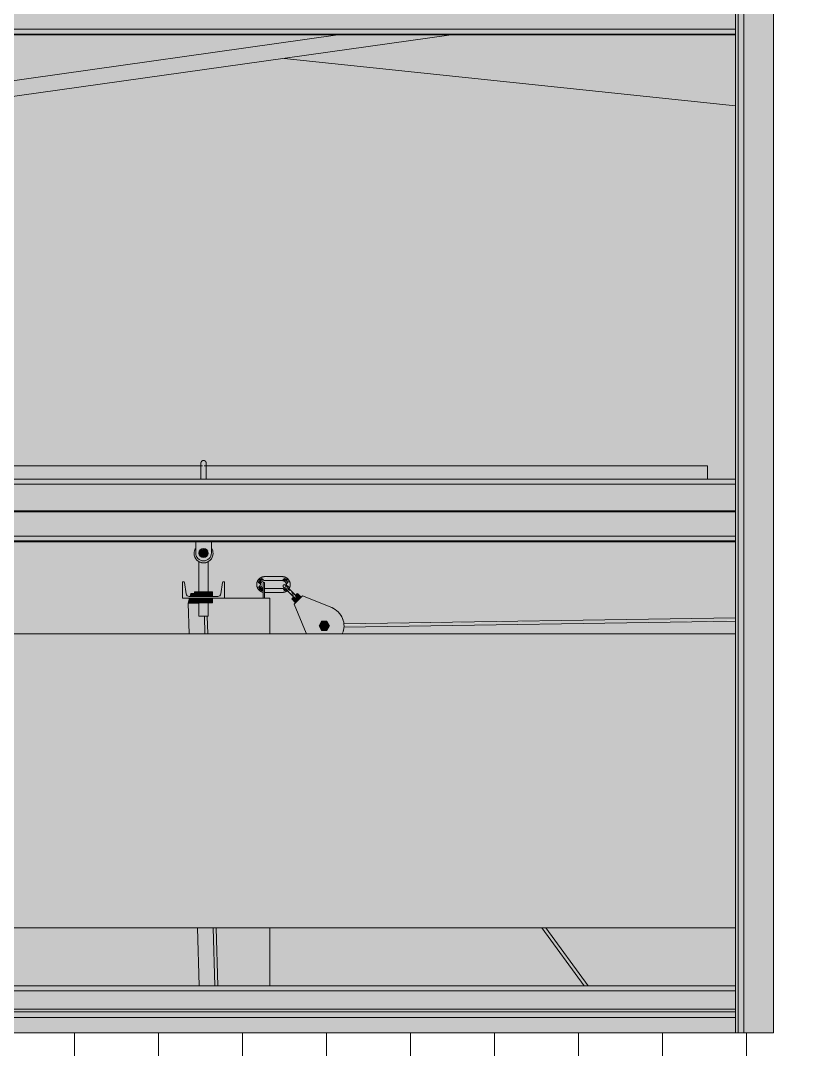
# Model space of a CAD drawing. Header units: inches. Extents: x 20478 to 36715, y -248 to 750.
# Drawn here: x 21222 to 21297.4, y 238.4 to 336.4 of the extents above; entities that cross this region are included whole.
import ezdxf

# ---------------------------------------------------------------- set-up
doc = ezdxf.new("R2010")
doc.units = ezdxf.units.IN
doc.header["$MEASUREMENT"] = 0
for name, color, linetype, lineweight in [('A-GLAZ-CWMG', 51, 'Continuous', 9), ('A-WALL-PATT', 111, 'Continuous', 13), ('I-WALL', 2, 'Continuous', 13), ('L-SITE-WALL', 31, 'Continuous', 13), ('M-HVAC-DUCT', 70, 'Continuous', 9), ('Q-SPCQ', 91, 'Continuous', 9), ('S-BEAM', 12, 'Continuous', 9)]:
    doc.layers.add(name, color=color, linetype=linetype, lineweight=lineweight)

# ---------------------------------------------------------------- blocks, each defined once
blk = doc.blocks.new('Girt_Z - 10_D-1076415-Elevation - West')
at = {"layer": 'S-BEAM'}
for points in [[(21223.172, 292.25), (21290.097, 292.25), (21290.097, 292.732), (21135.553, 292.732), (21135.553, 292.25), (21218.331, 292.25)], [(21223.172, 289.883), (21290.097, 289.883), (21290.097, 292.25), (21135.553, 292.25), (21135.553, 289.883), (21218.331, 289.883)], [(21223.172, 289.695), (21290.097, 289.746), (21290.097, 289.883), (21135.553, 289.883), (21135.553, 289.695), (21218.331, 289.695)], [(21228.014, 289.62), (21290.097, 289.668), (21290.097, 289.695), (21135.553, 289.658), (21135.553, 289.62), (21223.172, 289.62)], [(21223.172, 287.301), (21290.097, 287.352), (21290.097, 289.62), (21135.553, 289.62), (21135.553, 287.301), (21218.331, 287.301)], [(21223.172, 286.852), (21290.097, 286.852), (21290.097, 287.301), (21135.553, 287.301), (21135.553, 286.852), (21218.331, 286.852)], [(21223.172, 286.768), (21290.097, 286.768), (21290.097, 286.852), (21135.553, 286.852), (21135.553, 286.768), (21218.331, 286.768)]]:
    blk.add_hatch(color=256, dxfattribs=at).paths.add_polyline_path(points, flags=0)
for p, q in [((21135.553, 292.732), (21290.097, 292.732)), ((21135.553, 292.25), (21290.097, 292.25)), ((21135.553, 289.695), (21290.097, 289.695)), ((21135.553, 289.62), (21290.097, 289.62)), ((21135.553, 287.301), (21290.097, 287.301)), ((21135.553, 286.852), (21290.097, 286.852)), ((21135.553, 286.768), (21290.097, 286.768))]:
    blk.add_line(p, q, dxfattribs=at)
blk = doc.blocks.new('Basketball_Backstop-Performance_Sports_Systems-3103-Ceiling_Hung - 27_-0_ to 27_-11 7_8_-652462-Elevation - West')
at = {"layer": 'Q-SPCQ'}
h = blk.add_hatch(color=256, dxfattribs=at)
h.paths.add_polyline_path([(21191.428, 292.732), (21239.189, 292.774), (21239.205, 293.643), (21239.178, 294), (21191.428, 294), (21191.428, 293.125)], flags=0)
h.paths.add_polyline_path([(21239.677, 292.732), (21287.428, 292.732), (21287.428, 294), (21239.653, 293.967), (21239.642, 293.766), (21239.665, 292.732)], flags=0)
h = blk.add_hatch(color=256, dxfattribs=at)
h.paths.add_polyline_path([(21239.227, 293.994), (21239.178, 293.993), (21239.205, 293.784)], flags=0)
h.paths.add_polyline_path([(21239.224, 292.732), (21239.428, 292.733), (21239.428, 294.444), (21239.222, 294.377), (21239.205, 294.208), (21239.178, 294.234), (21239.227, 293.994), (21239.19, 292.732), (21239.211, 292.732)], flags=0)
for points in [[(21239.665, 292.732), (21239.649, 293.618), (21239.633, 294.377), (21239.428, 294.444), (21239.428, 292.732), (21239.644, 292.732)], [(21239.428, 284.75), (21239.803, 284.839), (21240.059, 285.008), (21240.118, 285.08), (21240.213, 285.203), (21240.329, 285.615), (21240.311, 285.828), (21240.303, 285.891), (21240.178, 286.072), (21240.12, 285.415), (21239.958, 285.157), (21239.614, 284.962), (21239.234, 284.963), (21238.897, 285.157), (21238.703, 285.493), (21238.678, 286.101), (21238.643, 286.109), (21238.526, 285.687), (21238.527, 285.615), (21238.552, 285.422), (21238.778, 285.027), (21238.796, 285.008), (21239.053, 284.839), (21239.355, 284.76)], [(21239.315, 285.265), (21239.647, 285.309), (21239.807, 285.469), (21239.807, 285.906), (21239.513, 286.106), (21239.118, 285.997), (21239.005, 285.801), (21239.005, 285.574), (21239.118, 285.378)], [(21245.24, 283.069), (21246.928, 283.117), (21246.928, 283.431), (21245.24, 283.383), (21245.24, 283.088)], [(21237.697, 281.375), (21241.428, 281.375), (21241.428, 282.955), (21241.236, 282.879), (21241.021, 281.671), (21240.86, 281.563), (21240.794, 281.555), (21237.934, 281.586), (21237.802, 281.729), (21237.785, 281.793), (21237.619, 282.879), (21237.428, 282.955), (21237.428, 281.375)], [(21245.24, 281.375), (21245.24, 282.875), (21245.115, 282.875), (21245.115, 281.375)], [(21246.928, 281.944), (21246.928, 282.306), (21245.24, 282.258), (21245.24, 281.944)], [(21238.995, 281.555), (21238.995, 281.992), (21238.562, 281.992), (21238.562, 281.555)], [(21238.995, 280.937), (21238.995, 281.375), (21238.562, 281.375), (21238.562, 280.937)], [(21238.995, 281.555), (21239.861, 281.555), (21239.861, 281.992), (21238.995, 281.992)], [(21238.995, 280.937), (21239.861, 280.937), (21239.861, 281.375), (21238.995, 281.375)], [(21240.118, 281.555), (21240.294, 281.555), (21240.294, 281.992), (21239.861, 281.992), (21239.861, 281.555)], [(21240.294, 280.937), (21240.294, 281.375), (21239.861, 281.375), (21239.861, 280.937), (21240.118, 280.937)], [(21248.133, 281.544), (21248.202, 281.623), (21247.895, 281.936), (21247.784, 281.976), (21247.801, 281.925), (21247.895, 281.783), (21248.097, 281.657), (21248.129, 281.623)], [(21248.197, 280.969), (21248.453, 281.225), (21248.128, 281.536), (21248.053, 281.477), (21248.022, 281.501), (21247.843, 281.322), (21248.17, 280.995)], [(21248.453, 281.225), (21248.709, 281.481), (21248.329, 281.808), (21248.202, 281.623), (21248.207, 281.589), (21248.133, 281.544), (21248.221, 281.457)], [(21251.053, 278.533), (21251.144, 278.625), (21251.105, 278.927), (21250.863, 278.991), (21250.751, 278.927), (21250.678, 278.75), (21250.803, 278.533), (21251.012, 278.533)], [(21275.661, 244.482), (21276.047, 244.482), (21271.977, 250), (21271.647, 250), (21275.166, 245.162)]]:
    blk.add_hatch(color=256, dxfattribs=at).paths.add_polyline_path(points, flags=0)
h = blk.add_hatch(color=256, dxfattribs=at)
h.paths.add_polyline_path([(21239.428, 284.937), (21239.807, 285.041), (21240.077, 285.312), (21240.178, 285.687), (21239.848, 285.779), (21239.77, 285.432), (21239.592, 285.301), (21239.26, 285.297), (21239.062, 285.476), (21239.005, 285.687), (21238.984, 285.798), (21238.678, 285.687), (21238.778, 285.312), (21239.053, 285.038), (21239.234, 284.963)], flags=0)
h.paths.add_polyline_path([(21238.678, 285.687), (21239.018, 285.824), (21239.209, 286.066), (21239.598, 286.066), (21240.178, 285.687), (21240.178, 286.768), (21238.678, 286.768)], flags=0)
h = blk.add_hatch(color=256, dxfattribs=at)
h.paths.add_polyline_path([(21239.315, 279.687), (21239.428, 279.687), (21239.428, 280.937), (21238.992, 280.937), (21239.049, 279.687), (21239.209, 279.687)], flags=0)
h.paths.add_polyline_path([(21239.025, 281.992), (21239.428, 281.992), (21239.428, 284.75), (21239.05, 284.833), (21238.997, 284.859), (21239.002, 281.992)], flags=0)
h = blk.add_hatch(color=256, dxfattribs=at)
h.paths.add_polyline_path([(21239.541, 279.687), (21239.865, 279.687), (21239.807, 280.937), (21239.428, 280.937), (21239.428, 279.687)], flags=0)
h.paths.add_polyline_path([(21239.831, 281.992), (21239.862, 281.992), (21239.806, 284.833), (21239.557, 284.761), (21239.428, 284.75), (21239.428, 281.992), (21239.806, 281.992)], flags=0)
h = blk.add_hatch(color=256, dxfattribs=at)
h.paths.add_polyline_path([(21244.873, 282.945), (21244.916, 282.811), (21244.949, 282.951)], flags=0)
h.paths.add_polyline_path([(21244.949, 283.063), (21244.975, 282.953), (21245.117, 283.019), (21244.975, 283.056)], flags=0)
h.paths.add_polyline_path([(21244.81, 282.687), (21244.873, 282.945), (21244.949, 283.063), (21245.207, 283.156), (21245.003, 283.306), (21244.863, 283.281), (21244.873, 283.216), (21244.71, 283.218), (21244.726, 283.097), (21244.647, 283.065), (21244.61, 282.859), (21244.726, 282.76)], flags=0)
h = blk.add_hatch(color=256, dxfattribs=at)
h.paths.add_polyline_path([(21247.185, 283.055), (21247.051, 283.011), (21247.191, 282.978)], flags=0)
h.paths.add_polyline_path([(21247.303, 282.978), (21247.193, 282.953), (21247.259, 282.811), (21247.297, 282.953)], flags=0)
h.paths.add_polyline_path([(21247.358, 282.687), (21247.546, 282.924), (21247.521, 283.065), (21247.448, 282.978), (21247.458, 283.218), (21247.339, 283.197), (21247.306, 283.281), (21247.083, 283.299), (21246.928, 283.117), (21247.185, 283.055), (21247.303, 282.978), (21247.334, 282.811)], flags=0)
h = blk.add_hatch(color=256, dxfattribs=at)
h.paths.add_polyline_path([(21244.983, 282.32), (21245.115, 282.364), (21244.977, 282.397)], flags=0)
h.paths.add_polyline_path([(21244.865, 282.397), (21244.975, 282.422), (21244.909, 282.564), (21244.872, 282.422)], flags=0)
h.paths.add_polyline_path([(21245.069, 282.057), (21245.115, 282.173), (21245.115, 282.282), (21244.865, 282.397), (21244.783, 282.664), (21244.622, 282.451), (21244.647, 282.31), (21244.712, 282.32), (21244.71, 282.157), (21244.829, 282.178), (21244.863, 282.094), (21245.003, 282.069)], flags=0)
h = blk.add_hatch(color=256, dxfattribs=at)
h.paths.add_polyline_path([(21247.193, 282.422), (21247.28, 282.485), (21247.223, 282.494), (21247.2, 282.44)], flags=0)
h.paths.add_polyline_path([(21247.219, 282.312), (21247.186, 282.419), (21247.051, 282.356), (21247.186, 282.321)], flags=0)
h.paths.add_polyline_path([(21247.1, 282.057), (21247.301, 282.096), (21247.301, 282.158), (21247.341, 282.197), (21247.186, 282.306), (21246.961, 282.219), (21247.051, 282.114)], flags=0)
h.paths.add_polyline_path([(21247.301, 282.24), (21247.38, 282.297), (21247.38, 282.364), (21247.272, 282.331), (21247.296, 282.258)], flags=0)
h.paths.add_polyline_path([(21247.525, 282.329), (21247.558, 282.516), (21247.353, 282.664), (21247.367, 282.485), (21247.523, 282.331)], flags=0)
h = blk.add_hatch(color=256, dxfattribs=at)
h.paths.add_polyline_path([(21247.572, 281.935), (21247.572, 282.038), (21247.514, 282.116), (21247.492, 282.186), (21247.338, 282.258), (21247.301, 282.24), (21247.403, 282.129)], flags=0)
h.paths.add_polyline_path([(21247.301, 282.24), (21247.208, 282.384), (21247.219, 282.312), (21247.294, 282.247)], flags=0)
h = blk.add_hatch(color=256, dxfattribs=at)
h.paths.add_polyline_path([(21247.68, 282.043), (21247.613, 282.147), (21247.743, 282.106), (21247.38, 282.364), (21247.294, 282.384), (21247.579, 282.098)], flags=0)
h.paths.add_polyline_path([(21247.367, 282.485), (21247.235, 282.584), (21247.238, 282.493)], flags=0)
h.paths.add_polyline_path([(21247.523, 282.331), (21247.367, 282.485), (21247.294, 282.419), (21247.385, 282.384)], flags=0)
h = blk.add_hatch(color=256, dxfattribs=at)
h.paths.add_polyline_path([(21238.562, 280.918), (21238.562, 280.937), (21238.562, 281.375), (21238.103, 281.375), (21237.996, 280.918), (21238.062, 280.918)], flags=0)
h.paths.add_polyline_path([(21238.153, 281.555), (21238.562, 281.555), (21238.562, 281.832), (21238.231, 281.832)], flags=0)
h = blk.add_hatch(color=256, dxfattribs=at)
h.paths.add_polyline_path([(21242.428, 244.482), (21242.428, 250), (21240.634, 250), (21240.791, 244.482), (21241.762, 244.482)], flags=0)
h.paths.add_polyline_path([(21241.053, 278), (21242.428, 278), (21242.428, 281.375), (21240.294, 281.375), (21240.294, 280.937), (21239.864, 280.918), (21239.807, 279.687), (21239.786, 279.687), (21239.865, 278), (21241.021, 278)], flags=0)
h = blk.add_hatch(color=256, dxfattribs=at)
h.paths.add_polyline_path([(21242.428, 244.482), (21245.74, 244.482), (21245.74, 250), (21242.428, 250), (21242.428, 245.162)], flags=0)
h.paths.add_polyline_path([(21242.445, 278), (21245.74, 278), (21245.74, 281.375), (21242.428, 281.375), (21242.428, 278)], flags=0)
h = blk.add_hatch(color=256, dxfattribs=at)
h.paths.add_polyline_path([(21248.08, 281.457), (21248.133, 281.544), (21247.948, 281.555), (21248.055, 281.476)], flags=0)
h.paths.add_polyline_path([(21247.948, 281.555), (21248.021, 281.622), (21248.021, 281.657), (21247.675, 281.935), (21247.683, 281.9), (21247.572, 281.935), (21247.895, 281.608)], flags=0)
h = blk.add_hatch(color=256, dxfattribs=at)
h.paths.add_polyline_path([(21251.144, 278), (21252.631, 278), (21252.723, 278.208), (21252.801, 278.662), (21252.766, 279.121), (21252.62, 279.557), (21252.222, 280.087), (21251.932, 280.32), (21251.636, 280.486), (21248.851, 281.623), (21248.055, 280.827), (21249.215, 278), (21251.053, 278)], flags=0)
h.paths.add_polyline_path([(21250.936, 278.312), (21250.652, 278.353), (21250.423, 278.75), (21250.711, 279.187), (21251.203, 279.149), (21251.426, 278.738), (21251.119, 278.312), (21250.993, 278.312)], flags=0)
h = blk.add_hatch(color=256, dxfattribs=at)
h.paths.add_polyline_path([(21239.016, 244.482), (21240.511, 244.482), (21240.353, 250), (21238.859, 250), (21238.997, 245.162)], flags=0)
h.paths.add_polyline_path([(21239.209, 278), (21239.553, 278), (21239.505, 279.687), (21238.99, 279.687), (21238.99, 280.918), (21237.976, 280.918), (21238.059, 278), (21239.146, 278)], flags=0)
h = blk.add_hatch(color=256, dxfattribs=at)
h.paths.add_polyline_path([(21240.511, 244.482), (21240.791, 244.482), (21240.634, 250), (21240.353, 250), (21240.491, 245.162)], flags=0)
h.paths.add_polyline_path([(21239.647, 278), (21239.834, 278), (21239.737, 279.687), (21239.505, 279.687), (21239.579, 278)], flags=0)
h = blk.add_hatch(color=256, dxfattribs=at)
h.paths.add_polyline_path([(21251.012, 278.312), (21251.18, 278.312), (21251.433, 278.75), (21251.18, 279.187), (21250.653, 279.149), (21250.423, 278.75), (21250.675, 278.312)], flags=0)
h.paths.add_polyline_path([(21250.928, 278.5), (21250.751, 278.573), (21250.678, 278.75), (21250.751, 278.927), (21250.928, 279), (21251.105, 278.927), (21251.178, 278.75), (21251.105, 278.573), (21250.993, 278.509)], flags=0)
h = blk.add_hatch(color=256, dxfattribs=at)
h.paths.add_polyline_path([(21252.794, 278.622), (21290.097, 279.245), (21290.097, 279.503), (21252.785, 278.889), (21252.795, 278.628)], flags=0)
h.paths.add_polyline_path([(21251.15, 278.639), (21251.166, 278.823), (21251.122, 278.793), (21251.144, 278.642)], flags=0)
for p, q in [((21239.317, 294), (21191.428, 294)), ((21287.428, 294), (21239.488, 294)), ((21287.428, 294), (21287.428, 292.733)), ((21238.678, 286.768), (21238.678, 285.687)), ((21240.178, 285.687), (21240.178, 286.768)), ((21238.99, 284.862), (21238.99, 281.992)), ((21238.99, 284.862), (21238.99, 281.992)), ((21239.865, 281.992), (21239.865, 284.862)), ((21239.865, 281.992), (21239.865, 284.862)), ((21246.928, 283.437), (21245.24, 283.437)), ((21237.53, 282.955), (21237.428, 282.955)), ((21237.428, 282.955), (21237.428, 281.375)), ((21237.785, 281.793), (21237.619, 282.879)), ((21241.236, 282.879), (21241.071, 281.793)), ((21241.428, 282.955), (21241.325, 282.955)), ((21241.428, 281.375), (21241.428, 282.955)), ((21245.115, 281.375), (21245.115, 282.875)), ((21245.24, 282.875), (21245.115, 282.875)), ((21245.24, 283.062), (21246.928, 283.062)), ((21245.24, 282.875), (21245.24, 281.375)), ((21246.928, 282.312), (21245.24, 282.312)), ((21237.428, 281.375), (21241.428, 281.375)), ((21238.103, 281.375), (21237.976, 280.918)), ((21240.794, 281.555), (21238.062, 281.555)), ((21238.231, 281.832), (21238.153, 281.555)), ((21238.562, 281.832), (21238.231, 281.832)), ((21238.562, 281.992), (21238.995, 281.992)), ((21238.562, 281.555), (21238.562, 281.992)), ((21238.562, 280.937), (21238.562, 281.375)), ((21238.995, 281.992), (21239.861, 281.992)), ((21238.995, 281.555), (21238.995, 281.992)), ((21238.995, 280.937), (21238.995, 281.375)), ((21239.861, 281.992), (21240.294, 281.992)), ((21239.861, 281.555), (21239.861, 281.992)), ((21239.861, 280.937), (21239.861, 281.375)), ((21240.294, 281.992), (21240.294, 281.555)), ((21240.294, 281.375), (21240.294, 280.937)), ((21241.422, 281.375), (21242.428, 281.375)), ((21242.428, 281.375), (21245.74, 281.375)), ((21245.24, 281.937), (21246.928, 281.937)), ((21245.74, 278), (21245.74, 281.375)), ((21247.834, 281.313), (21248.188, 280.96)), ((21247.843, 281.322), (21247.967, 281.446)), ((21248.055, 280.827), (21248.851, 281.623)), ((21248.232, 281.711), (21248.356, 281.835)), ((21248.718, 281.49), (21248.365, 281.844)), ((21251.636, 280.486), (21248.851, 281.623)), ((21237.976, 280.918), (21239.003, 280.918)), ((21237.976, 280.918), (21238.059, 278)), ((21238.995, 280.937), (21238.562, 280.937)), ((21238.99, 280.937), (21238.99, 279.687)), ((21239.861, 280.937), (21238.995, 280.937)), ((21240.294, 280.937), (21239.861, 280.937)), ((21239.865, 279.687), (21239.865, 280.937)), ((21248.055, 280.827), (21249.192, 278.042)), ((21239.428, 279.687), (21238.99, 279.687)), ((21239.865, 279.687), (21239.428, 279.687)), ((21239.553, 278), (21239.505, 279.687)), ((21239.834, 278), (21239.786, 279.687)), ((21250.675, 279.187), (21250.423, 278.75)), ((21251.18, 279.187), (21250.675, 279.187)), ((21251.433, 278.75), (21251.18, 279.187)), ((21290.097, 279.503), (21252.78, 278.935)), ((21252.794, 278.622), (21290.097, 279.191)), ((21250.423, 278.75), (21250.675, 278.312)), ((21250.675, 278.312), (21251.18, 278.312)), ((21251.18, 278.312), (21251.433, 278.75)), ((21238.859, 250), (21239.016, 244.482)), ((21240.511, 244.482), (21240.353, 250)), ((21240.791, 244.482), (21240.634, 250)), ((21245.74, 244.482), (21245.74, 250)), ((21271.647, 250), (21275.661, 244.482)), ((21276.047, 244.482), (21272.034, 250))]:
    blk.add_line(p, q, dxfattribs=at)
at = {"layer": 'Q-SPCQ', "flags": 128}
for points in [[(21239.178, 294.25), (21239.178, 294.26), (21239.179, 294.27), (21239.18, 294.28), (21239.181, 294.29), (21239.183, 294.3), (21239.185, 294.309), (21239.188, 294.319), (21239.191, 294.329), (21239.194, 294.338), (21239.198, 294.347), (21239.202, 294.356), (21239.206, 294.365), (21239.211, 294.374), (21239.216, 294.383), (21239.221, 294.391), (21239.227, 294.399), (21239.233, 294.407), (21239.24, 294.415), (21239.247, 294.422), (21239.254, 294.429), (21239.261, 294.436), (21239.269, 294.443), (21239.276, 294.449), (21239.284, 294.455), (21239.293, 294.46), (21239.301, 294.466), (21239.31, 294.47), (21239.319, 294.475), (21239.328, 294.479), (21239.337, 294.483), (21239.347, 294.486), (21239.356, 294.49), (21239.366, 294.492), (21239.376, 294.494), (21239.385, 294.496), (21239.395, 294.498), (21239.405, 294.499), (21239.415, 294.5), (21239.425, 294.5), (21239.428, 294.5)], [(21239.178, 294.25), (21239.178, 294.26), (21239.179, 294.27), (21239.18, 294.28), (21239.181, 294.29), (21239.183, 294.3), (21239.185, 294.309), (21239.188, 294.319), (21239.191, 294.329), (21239.194, 294.338), (21239.198, 294.347), (21239.202, 294.356), (21239.206, 294.365), (21239.211, 294.374), (21239.216, 294.383), (21239.221, 294.391), (21239.227, 294.399), (21239.233, 294.407), (21239.24, 294.415), (21239.247, 294.422), (21239.254, 294.429), (21239.261, 294.436), (21239.269, 294.443), (21239.276, 294.449), (21239.284, 294.455), (21239.293, 294.46), (21239.301, 294.466), (21239.31, 294.47), (21239.319, 294.475), (21239.328, 294.479), (21239.337, 294.483), (21239.347, 294.486), (21239.356, 294.49), (21239.366, 294.492), (21239.376, 294.494), (21239.385, 294.496), (21239.395, 294.498), (21239.405, 294.499), (21239.415, 294.5), (21239.425, 294.5), (21239.428, 294.5)], [(21239.178, 294.233), (21239.178, 294.242), (21239.178, 294.247), (21239.178, 294.25)], [(21239.178, 294.25), (21239.178, 294.248), (21239.178, 294.244), (21239.178, 294.236)], [(21239.178, 293.975), (21239.178, 294.014), (21239.178, 294.05), (21239.178, 294.084), (21239.178, 294.114), (21239.178, 294.142), (21239.178, 294.166), (21239.178, 294.187), (21239.178, 294.206), (21239.178, 294.221), (21239.178, 294.233), (21239.178, 294.242), (21239.178, 294.247), (21239.178, 294.25)], [(21239.178, 294.25), (21239.178, 294.248), (21239.178, 294.244), (21239.178, 294.236), (21239.178, 294.224), (21239.178, 294.21), (21239.178, 294.193), (21239.178, 294.172), (21239.178, 294.148), (21239.178, 294.122), (21239.178, 294.092), (21239.178, 294.06), (21239.178, 294.024), (21239.178, 293.986), (21239.178, 293.945), (21239.178, 293.901), (21239.178, 293.854), (21239.178, 293.805), (21239.178, 293.754), (21239.178, 293.7), (21239.178, 293.643), (21239.178, 293.585), (21239.178, 293.524), (21239.178, 293.462), (21239.178, 293.397), (21239.178, 293.331), (21239.178, 293.262), (21239.178, 293.193), (21239.178, 293.121), (21239.178, 293.049), (21239.178, 292.975), (21239.178, 292.9), (21239.178, 292.823), (21239.178, 292.746)], [(21239.178, 294.172), (21239.178, 294.148), (21239.178, 294.122), (21239.178, 294.092), (21239.178, 294.06), (21239.178, 294.024), (21239.178, 293.986)], [(21239.178, 294.014), (21239.178, 294.05), (21239.178, 294.084), (21239.178, 294.114), (21239.178, 294.142), (21239.178, 294.166)], [(21239.428, 294.5), (21239.438, 294.5), (21239.448, 294.499), (21239.458, 294.498), (21239.468, 294.497), (21239.477, 294.495), (21239.487, 294.493), (21239.497, 294.49), (21239.506, 294.487), (21239.516, 294.484), (21239.525, 294.48), (21239.534, 294.476), (21239.543, 294.472), (21239.552, 294.467), (21239.561, 294.462), (21239.569, 294.456), (21239.577, 294.451), (21239.585, 294.444), (21239.593, 294.438), (21239.6, 294.431), (21239.607, 294.424), (21239.614, 294.417), (21239.62, 294.409), (21239.627, 294.401), (21239.633, 294.393)], [(21239.428, 294.5), (21239.438, 294.5), (21239.448, 294.499), (21239.458, 294.498), (21239.468, 294.497), (21239.477, 294.495), (21239.487, 294.493), (21239.497, 294.49), (21239.506, 294.487), (21239.516, 294.484), (21239.525, 294.48), (21239.534, 294.476), (21239.543, 294.472), (21239.552, 294.467), (21239.561, 294.462), (21239.569, 294.456), (21239.577, 294.451), (21239.585, 294.444), (21239.593, 294.438), (21239.6, 294.431), (21239.607, 294.424), (21239.614, 294.417), (21239.62, 294.409), (21239.627, 294.401), (21239.633, 294.393), (21239.638, 294.385), (21239.643, 294.377), (21239.648, 294.368), (21239.653, 294.359), (21239.657, 294.35), (21239.661, 294.341), (21239.664, 294.331), (21239.667, 294.322), (21239.67, 294.312), (21239.672, 294.302), (21239.674, 294.292), (21239.676, 294.283), (21239.677, 294.273), (21239.677, 294.263), (21239.678, 294.253), (21239.678, 294.25)], [(21239.638, 294.385), (21239.643, 294.377), (21239.648, 294.368), (21239.653, 294.359), (21239.657, 294.35), (21239.661, 294.341), (21239.664, 294.331), (21239.667, 294.322), (21239.67, 294.312), (21239.672, 294.302), (21239.674, 294.292), (21239.676, 294.283), (21239.677, 294.273), (21239.677, 294.263), (21239.678, 294.253), (21239.678, 294.25)], [(21239.678, 294.233), (21239.678, 294.242), (21239.678, 294.247), (21239.678, 294.25)], [(21239.678, 294.25), (21239.678, 294.248), (21239.678, 294.244), (21239.678, 294.236)], [(21239.678, 292.732), (21239.678, 292.803), (21239.678, 292.879), (21239.678, 292.955), (21239.678, 293.029), (21239.678, 293.102), (21239.678, 293.174), (21239.678, 293.244), (21239.678, 293.312), (21239.678, 293.379), (21239.678, 293.444), (21239.678, 293.508), (21239.678, 293.569), (21239.678, 293.628), (21239.678, 293.685), (21239.678, 293.739), (21239.678, 293.791), (21239.678, 293.841), (21239.678, 293.888), (21239.678, 293.933), (21239.678, 293.975), (21239.678, 294.014), (21239.678, 294.05), (21239.678, 294.084), (21239.678, 294.114), (21239.678, 294.142), (21239.678, 294.166), (21239.678, 294.187), (21239.678, 294.206), (21239.678, 294.221), (21239.678, 294.233), (21239.678, 294.242), (21239.678, 294.247), (21239.678, 294.25)], [(21239.678, 294.25), (21239.678, 294.248), (21239.678, 294.244), (21239.678, 294.236), (21239.678, 294.224), (21239.678, 294.21), (21239.678, 294.193), (21239.678, 294.172), (21239.678, 294.148), (21239.678, 294.122), (21239.678, 294.092), (21239.678, 294.06), (21239.678, 294.024), (21239.678, 293.986)], [(21239.678, 294.172), (21239.678, 294.148), (21239.678, 294.122), (21239.678, 294.092), (21239.678, 294.06), (21239.678, 294.024), (21239.678, 293.986)], [(21239.678, 294.014), (21239.678, 294.05), (21239.678, 294.084), (21239.678, 294.114), (21239.678, 294.142), (21239.678, 294.166)], [(21245.24, 283.437), (21245.21, 283.437), (21245.18, 283.435), (21245.151, 283.432), (21245.121, 283.428), (21245.091, 283.423), (21245.062, 283.416), (21245.033, 283.408), (21245.004, 283.399), (21244.976, 283.389), (21244.948, 283.378), (21244.921, 283.366), (21244.894, 283.353), (21244.868, 283.338), (21244.842, 283.323), (21244.817, 283.307), (21244.792, 283.289), (21244.769, 283.271), (21244.746, 283.251), (21244.724, 283.231), (21244.702, 283.21), (21244.682, 283.188), (21244.662, 283.165), (21244.644, 283.142), (21244.626, 283.118), (21244.609, 283.093), (21244.594, 283.067), (21244.579, 283.041), (21244.565, 283.014), (21244.553, 282.987), (21244.541, 282.959), (21244.531, 282.931), (21244.522, 282.903), (21244.514, 282.874), (21244.507, 282.844), (21244.501, 282.815), (21244.497, 282.785), (21244.493, 282.756), (21244.491, 282.726), (21244.49, 282.696), (21244.49, 282.687)], [(21247.678, 282.687), (21247.677, 282.717), (21247.675, 282.747), (21247.672, 282.777), (21247.668, 282.807), (21247.663, 282.837), (21247.656, 282.866), (21247.649, 282.895), (21247.64, 282.923), (21247.63, 282.952), (21247.619, 282.98), (21247.606, 283.007), (21247.593, 283.034), (21247.579, 283.06), (21247.563, 283.086), (21247.547, 283.111), (21247.529, 283.135), (21247.511, 283.159), (21247.492, 283.182), (21247.471, 283.204), (21247.45, 283.226), (21247.428, 283.246), (21247.406, 283.266), (21247.382, 283.284), (21247.358, 283.302), (21247.333, 283.319), (21247.307, 283.334), (21247.281, 283.349), (21247.255, 283.363), (21247.227, 283.375), (21247.2, 283.387), (21247.171, 283.397), (21247.143, 283.406), (21247.114, 283.414), (21247.085, 283.421), (21247.055, 283.427), (21247.026, 283.431), (21246.996, 283.434), (21246.966, 283.437), (21246.936, 283.437), (21246.928, 283.437)], [(21244.49, 282.687), (21244.491, 282.658), (21244.493, 282.628), (21244.496, 282.598), (21244.5, 282.568), (21244.505, 282.538), (21244.512, 282.509), (21244.52, 282.48), (21244.528, 282.452), (21244.538, 282.423), (21244.55, 282.395), (21244.562, 282.368), (21244.575, 282.341), (21244.589, 282.315), (21244.605, 282.289), (21244.621, 282.264), (21244.639, 282.24), (21244.657, 282.216), (21244.676, 282.193), (21244.697, 282.171), (21244.718, 282.149), (21244.74, 282.129), (21244.762, 282.109), (21244.786, 282.091), (21244.81, 282.073), (21244.835, 282.056), (21244.861, 282.041), (21244.887, 282.026), (21244.914, 282.012), (21244.941, 282), (21244.969, 281.988), (21244.997, 281.978), (21245.025, 281.969), (21245.054, 281.961), (21245.083, 281.954), (21245.113, 281.948)], [(21244.865, 282.687), (21244.866, 282.702), (21244.867, 282.717), (21244.868, 282.732), (21244.87, 282.747), (21244.873, 282.762), (21244.876, 282.777), (21244.88, 282.791), (21244.884, 282.805), (21244.889, 282.82), (21244.895, 282.834), (21244.901, 282.847), (21244.908, 282.861), (21244.915, 282.874), (21244.923, 282.887), (21244.931, 282.899), (21244.94, 282.911), (21244.949, 282.923), (21244.958, 282.935), (21244.968, 282.946), (21244.979, 282.957), (21244.99, 282.967), (21245.001, 282.977), (21245.013, 282.986), (21245.025, 282.995), (21245.038, 283.003), (21245.05, 283.011), (21245.064, 283.018), (21245.077, 283.025), (21245.091, 283.031), (21245.104, 283.037), (21245.119, 283.042), (21245.133, 283.047), (21245.147, 283.051), (21245.162, 283.054), (21245.177, 283.057), (21245.191, 283.059), (21245.206, 283.061), (21245.221, 283.062), (21245.236, 283.062), (21245.24, 283.062)], [(21245.108, 282.337), (21245.094, 282.342), (21245.081, 282.348), (21245.067, 282.355), (21245.054, 282.362), (21245.041, 282.37), (21245.029, 282.378), (21245.016, 282.387), (21245.005, 282.396), (21244.993, 282.406), (21244.982, 282.416), (21244.971, 282.426), (21244.961, 282.437), (21244.951, 282.449), (21244.942, 282.46), (21244.933, 282.472), (21244.925, 282.485), (21244.917, 282.498), (21244.91, 282.511), (21244.903, 282.524), (21244.897, 282.538), (21244.891, 282.552), (21244.886, 282.566), (21244.881, 282.58), (21244.877, 282.594), (21244.874, 282.609), (21244.871, 282.624), (21244.869, 282.639), (21244.867, 282.653), (21244.866, 282.668), (21244.865, 282.683), (21244.865, 282.687)], [(21246.928, 283.062), (21246.943, 283.062), (21246.958, 283.061), (21246.973, 283.06), (21246.988, 283.058), (21247.002, 283.055), (21247.017, 283.052), (21247.031, 283.048), (21247.046, 283.043), (21247.06, 283.038), (21247.074, 283.033), (21247.088, 283.027), (21247.101, 283.02), (21247.114, 283.013), (21247.127, 283.005), (21247.14, 282.997), (21247.152, 282.988), (21247.164, 282.979), (21247.175, 282.969), (21247.186, 282.959), (21247.197, 282.949), (21247.207, 282.938), (21247.217, 282.926), (21247.226, 282.915), (21247.235, 282.903), (21247.243, 282.89), (21247.251, 282.877), (21247.259, 282.864), (21247.265, 282.851), (21247.272, 282.837), (21247.277, 282.823), (21247.282, 282.809), (21247.287, 282.795), (21247.291, 282.781), (21247.295, 282.766), (21247.297, 282.751), (21247.3, 282.736), (21247.301, 282.722), (21247.302, 282.707), (21247.303, 282.692), (21247.303, 282.687)], [(21247.189, 282.418), (21247.178, 282.408), (21247.167, 282.398), (21247.155, 282.389), (21247.143, 282.38), (21247.13, 282.372), (21247.118, 282.364), (21247.105, 282.357), (21247.091, 282.35), (21247.078, 282.344), (21247.064, 282.338), (21247.05, 282.333), (21247.035, 282.328), (21247.021, 282.324), (21247.006, 282.321), (21246.992, 282.318), (21246.977, 282.316), (21246.962, 282.314), (21246.947, 282.313), (21246.932, 282.313), (21246.928, 282.312)], [(21247.039, 282.462), (21247.035, 282.466), (21247.032, 282.47), (21247.029, 282.474), (21247.026, 282.478), (21247.023, 282.482), (21247.02, 282.486), (21247.018, 282.49), (21247.015, 282.495), (21247.013, 282.499), (21247.011, 282.504), (21247.009, 282.508), (21247.008, 282.513), (21247.006, 282.518), (21247.005, 282.523), (21247.004, 282.528), (21247.003, 282.533), (21247.003, 282.538), (21247.002, 282.543), (21247.002, 282.548), (21247.002, 282.553), (21247.002, 282.558), (21247.003, 282.563), (21247.003, 282.567), (21247.004, 282.572), (21247.005, 282.577), (21247.006, 282.582), (21247.007, 282.587), (21247.009, 282.592), (21247.011, 282.596), (21247.013, 282.601), (21247.015, 282.606), (21247.017, 282.61), (21247.02, 282.614), (21247.022, 282.619), (21247.025, 282.623), (21247.028, 282.627), (21247.031, 282.631), (21247.034, 282.634), (21247.038, 282.638), (21247.039, 282.639)], [(21247.039, 282.639), (21247.042, 282.643), (21247.046, 282.646), (21247.05, 282.649), (21247.054, 282.652), (21247.058, 282.655), (21247.062, 282.658), (21247.067, 282.66), (21247.071, 282.662), (21247.076, 282.665), (21247.08, 282.667), (21247.085, 282.668), (21247.09, 282.67), (21247.094, 282.671), (21247.099, 282.673), (21247.104, 282.674), (21247.109, 282.674), (21247.114, 282.675), (21247.119, 282.675), (21247.124, 282.676), (21247.129, 282.676), (21247.134, 282.676), (21247.139, 282.675), (21247.144, 282.675), (21247.149, 282.674), (21247.154, 282.673), (21247.159, 282.672), (21247.163, 282.67), (21247.168, 282.669), (21247.173, 282.667), (21247.177, 282.665), (21247.182, 282.663), (21247.186, 282.661), (21247.191, 282.658), (21247.195, 282.656), (21247.199, 282.653), (21247.203, 282.65), (21247.207, 282.647), (21247.211, 282.643), (21247.215, 282.64), (21247.215, 282.639)], [(21247.16, 282.341), (21247.147, 282.354), (21247.135, 282.366), (21247.123, 282.378), (21247.112, 282.389), (21247.101, 282.4), (21247.092, 282.409), (21247.083, 282.418), (21247.075, 282.426), (21247.067, 282.434), (21247.061, 282.44), (21247.055, 282.446), (21247.05, 282.451), (21247.046, 282.455), (21247.043, 282.458), (21247.041, 282.46), (21247.039, 282.462), (21247.039, 282.462)], [(21247.039, 282.462), (21247.039, 282.462), (21247.04, 282.461), (21247.043, 282.458), (21247.045, 282.456), (21247.049, 282.452), (21247.054, 282.447), (21247.059, 282.442), (21247.066, 282.435), (21247.073, 282.428), (21247.081, 282.42), (21247.089, 282.412), (21247.099, 282.402), (21247.109, 282.392), (21247.12, 282.381), (21247.131, 282.37), (21247.144, 282.357), (21247.157, 282.344), (21247.17, 282.331), (21247.185, 282.316), (21247.2, 282.301), (21247.215, 282.286), (21247.231, 282.27), (21247.248, 282.253), (21247.265, 282.236), (21247.283, 282.219), (21247.301, 282.2), (21247.319, 282.182), (21247.338, 282.163), (21247.357, 282.144), (21247.377, 282.124), (21247.397, 282.104), (21247.417, 282.084), (21247.437, 282.064), (21247.458, 282.043), (21247.479, 282.022), (21247.5, 282.001), (21247.521, 281.98), (21247.542, 281.959), (21247.563, 281.938), (21247.569, 281.932)], [(21247.246, 282.488), (21247.237, 282.476), (21247.229, 282.464), (21247.219, 282.452), (21247.21, 282.44)], [(21247.215, 282.639), (21247.216, 282.639), (21247.217, 282.637), (21247.219, 282.635), (21247.222, 282.632), (21247.226, 282.629), (21247.231, 282.624), (21247.236, 282.618), (21247.242, 282.612), (21247.249, 282.605), (21247.257, 282.597), (21247.266, 282.589), (21247.275, 282.579), (21247.286, 282.569), (21247.297, 282.558), (21247.308, 282.546), (21247.32, 282.534)], [(21247.38, 282.474), (21247.365, 282.489), (21247.351, 282.504), (21247.337, 282.518), (21247.324, 282.531), (21247.311, 282.543), (21247.3, 282.555), (21247.288, 282.566), (21247.278, 282.576), (21247.268, 282.586), (21247.26, 282.595), (21247.252, 282.603), (21247.244, 282.61), (21247.238, 282.617), (21247.232, 282.622), (21247.227, 282.627), (21247.223, 282.631), (21247.22, 282.635), (21247.218, 282.637), (21247.216, 282.638), (21247.216, 282.639)], [(21247.303, 282.687), (21247.303, 282.673), (21247.302, 282.658), (21247.3, 282.643), (21247.298, 282.628), (21247.295, 282.613), (21247.292, 282.598), (21247.288, 282.584), (21247.284, 282.57)], [(21247.569, 281.932), (21247.548, 281.953), (21247.527, 281.974), (21247.506, 281.995), (21247.485, 282.016), (21247.464, 282.037), (21247.443, 282.058), (21247.422, 282.079), (21247.402, 282.099), (21247.382, 282.119), (21247.363, 282.139), (21247.343, 282.158)], [(21247.746, 282.109), (21247.725, 282.13), (21247.703, 282.151), (21247.682, 282.172), (21247.661, 282.193), (21247.64, 282.214), (21247.62, 282.235), (21247.599, 282.255), (21247.579, 282.276), (21247.559, 282.296), (21247.539, 282.315), (21247.52, 282.335), (21247.501, 282.354), (21247.482, 282.372), (21247.464, 282.39), (21247.446, 282.408), (21247.429, 282.425), (21247.412, 282.442), (21247.396, 282.458), (21247.38, 282.474)], [(21247.534, 282.321), (21247.554, 282.301), (21247.574, 282.281), (21247.594, 282.261), (21247.614, 282.24), (21247.635, 282.22), (21247.656, 282.199), (21247.677, 282.178), (21247.698, 282.157), (21247.719, 282.136), (21247.74, 282.114), (21247.746, 282.109)], [(21247.575, 282.308), (21247.589, 282.334), (21247.603, 282.361), (21247.615, 282.388), (21247.627, 282.416), (21247.637, 282.444), (21247.646, 282.472), (21247.654, 282.501), (21247.661, 282.531), (21247.667, 282.56), (21247.671, 282.59), (21247.675, 282.619), (21247.677, 282.649), (21247.678, 282.679), (21247.678, 282.687)], [(21246.928, 281.937), (21246.958, 281.938), (21246.988, 281.94), (21247.018, 281.943), (21247.047, 281.947), (21247.077, 281.952), (21247.106, 281.959), (21247.135, 281.967), (21247.164, 281.976), (21247.192, 281.986), (21247.22, 281.997), (21247.247, 282.009), (21247.274, 282.022), (21247.3, 282.037), (21247.326, 282.052), (21247.351, 282.068), (21247.376, 282.086), (21247.399, 282.104)], [(21247.569, 281.932), (21247.59, 281.911), (21247.611, 281.89), (21247.633, 281.868), (21247.654, 281.847), (21247.674, 281.827), (21247.695, 281.806), (21247.716, 281.785), (21247.736, 281.765), (21247.756, 281.745), (21247.776, 281.725), (21247.795, 281.706), (21247.814, 281.687), (21247.833, 281.668), (21247.851, 281.65), (21247.869, 281.633), (21247.886, 281.615), (21247.903, 281.599), (21247.919, 281.582), (21247.934, 281.567), (21247.949, 281.552), (21247.964, 281.537), (21247.978, 281.523), (21247.991, 281.51), (21248.003, 281.498), (21248.015, 281.486), (21248.026, 281.475), (21248.037, 281.464), (21248.046, 281.455), (21248.055, 281.446), (21248.063, 281.438), (21248.071, 281.43), (21248.077, 281.424), (21248.083, 281.418), (21248.088, 281.413), (21248.092, 281.409), (21248.095, 281.406), (21248.097, 281.404), (21248.099, 281.402), (21248.099, 281.402)], [(21247.994, 281.507), (21247.981, 281.52), (21247.968, 281.533), (21247.953, 281.548), (21247.939, 281.562), (21247.923, 281.578), (21247.907, 281.594), (21247.89, 281.611), (21247.873, 281.628), (21247.856, 281.645), (21247.838, 281.664), (21247.819, 281.682), (21247.8, 281.701), (21247.781, 281.72), (21247.761, 281.74), (21247.741, 281.76), (21247.721, 281.78), (21247.701, 281.8), (21247.68, 281.821), (21247.659, 281.842), (21247.638, 281.863), (21247.617, 281.884), (21247.596, 281.905), (21247.575, 281.926), (21247.569, 281.932)], [(21247.746, 282.109), (21247.767, 282.088), (21247.788, 282.066), (21247.809, 282.045), (21247.83, 282.024), (21247.851, 282.003), (21247.872, 281.983), (21247.892, 281.962), (21247.913, 281.942), (21247.933, 281.922), (21247.952, 281.902), (21247.972, 281.883), (21247.991, 281.864), (21248.009, 281.845), (21248.028, 281.827), (21248.045, 281.809), (21248.063, 281.792), (21248.079, 281.775), (21248.096, 281.759), (21248.111, 281.743), (21248.126, 281.728), (21248.141, 281.714), (21248.155, 281.7), (21248.168, 281.687)], [(21248.276, 281.578), (21248.276, 281.579), (21248.274, 281.58), (21248.272, 281.582), (21248.269, 281.585), (21248.266, 281.589), (21248.261, 281.594), (21248.256, 281.599), (21248.249, 281.605), (21248.242, 281.612), (21248.234, 281.62), (21248.226, 281.629), (21248.216, 281.638), (21248.206, 281.649), (21248.195, 281.659), (21248.184, 281.671), (21248.171, 281.683), (21248.158, 281.696), (21248.145, 281.71), (21248.13, 281.724), (21248.115, 281.739), (21248.1, 281.755), (21248.084, 281.771), (21248.067, 281.787), (21248.05, 281.805), (21248.032, 281.822), (21248.014, 281.84), (21247.996, 281.859), (21247.977, 281.878), (21247.958, 281.897), (21247.938, 281.917), (21247.918, 281.937), (21247.898, 281.957), (21247.877, 281.977), (21247.857, 281.998), (21247.836, 282.019), (21247.815, 282.04), (21247.794, 282.061), (21247.773, 282.082), (21247.752, 282.103), (21247.746, 282.109)], [(21248.099, 281.402), (21248.099, 281.402), (21248.098, 281.403), (21248.096, 281.405), (21248.093, 281.408), (21248.089, 281.412), (21248.084, 281.417), (21248.079, 281.422), (21248.072, 281.429), (21248.065, 281.436), (21248.058, 281.444), (21248.049, 281.452), (21248.039, 281.462), (21248.029, 281.472)], [(21248.276, 281.402), (21248.273, 281.398), (21248.269, 281.395), (21248.265, 281.392), (21248.261, 281.389), (21248.257, 281.386), (21248.253, 281.383), (21248.248, 281.381), (21248.244, 281.378), (21248.239, 281.376), (21248.235, 281.374), (21248.23, 281.372), (21248.225, 281.371), (21248.221, 281.369), (21248.216, 281.368), (21248.211, 281.367), (21248.206, 281.366), (21248.201, 281.366), (21248.196, 281.365), (21248.191, 281.365), (21248.186, 281.365), (21248.181, 281.365), (21248.176, 281.366), (21248.171, 281.366), (21248.166, 281.367), (21248.161, 281.368), (21248.156, 281.369), (21248.151, 281.37), (21248.147, 281.372), (21248.142, 281.374), (21248.137, 281.376), (21248.133, 281.378), (21248.128, 281.38), (21248.124, 281.382), (21248.12, 281.385), (21248.116, 281.388), (21248.112, 281.391), (21248.108, 281.394), (21248.104, 281.397), (21248.1, 281.401), (21248.099, 281.402)], [(21248.203, 281.651), (21248.214, 281.641), (21248.223, 281.631), (21248.232, 281.623), (21248.24, 281.614), (21248.247, 281.607), (21248.254, 281.601), (21248.26, 281.595), (21248.264, 281.59), (21248.268, 281.586), (21248.272, 281.583), (21248.274, 281.581), (21248.275, 281.579), (21248.276, 281.578)], [(21248.276, 281.578), (21248.28, 281.575), (21248.283, 281.571), (21248.286, 281.567), (21248.289, 281.563), (21248.292, 281.559), (21248.295, 281.555), (21248.297, 281.551), (21248.299, 281.546), (21248.302, 281.542), (21248.304, 281.537), (21248.305, 281.532), (21248.307, 281.528), (21248.308, 281.523), (21248.31, 281.518), (21248.311, 281.513), (21248.311, 281.508), (21248.312, 281.503), (21248.313, 281.498), (21248.313, 281.493), (21248.313, 281.488), (21248.313, 281.483), (21248.312, 281.478), (21248.312, 281.473), (21248.311, 281.468), (21248.31, 281.463), (21248.309, 281.459), (21248.307, 281.454), (21248.306, 281.449), (21248.304, 281.444), (21248.302, 281.44), (21248.3, 281.435), (21248.298, 281.431), (21248.295, 281.426), (21248.293, 281.422), (21248.29, 281.418), (21248.287, 281.414), (21248.284, 281.41), (21248.281, 281.406), (21248.277, 281.403), (21248.276, 281.402)]]:
    blk.add_lwpolyline(points, dxfattribs=at)
at = {"layer": 'Q-SPCQ'}
for centre, radius, start, end in [((21239.428, 285.656), 0.906, 150, 180), ((21239.428, 285.687), 0.438, 0, 180), ((21239.428, 285.656), 0.906, 0, 30), ((21239.428, 285.656), 0.906, 180, 0), ((21239.428, 285.687), 0.75, 180, 0), ((21239.428, 285.687), 0.438, 180, 0), ((21237.53, 282.865), 0.09, 8.65819, 90), ((21241.325, 282.865), 0.09, 90, 171.34181), ((21238.062, 281.835), 0.28, 188.65819, 270), ((21240.794, 281.835), 0.28, 270, 351.34181), ((21250.928, 278.75), 1.875, 336.23079, 67.80281), ((21250.928, 278.75), 1.875, 57.31579, 63.65552), ((21250.928, 278.75), 1.875, 45, 49.02965), ((21250.928, 278.75), 1.875, 42.41882, 45), ((21250.928, 278.75), 1.875, 27.83737, 34.37628), ((21250.928, 278.75), 1.875, 15, 19.67738), ((21250.928, 278.75), 0.25, 45, 225), ((21250.928, 278.75), 0.25, 150, 225), ((21250.928, 278.75), 0.25, 225, 45), ((21250.928, 278.75), 0.25, 90, 120), ((21250.928, 278.75), 0.25, 240, 270), ((21250.928, 278.75), 0.25, 60, 90), ((21250.928, 278.75), 0.25, 270, 300), ((21250.928, 278.75), 0.25, 330, 45), ((21250.928, 278.75), 1.875, 345, 349.92609), ((21250.928, 278.75), 1.875, 0, 4.89423)]:
    blk.add_arc(centre, radius, start, end, dxfattribs=at)
for points, knots in [([(21239.146, 284.795), (21239.141, 284.796), (21239.132, 284.799), (21239.114, 284.806), (21239.092, 284.814), (21239.073, 284.822), (21239.059, 284.829), (21239.053, 284.831), (21239.05, 284.833)], [0.2222222, 0.2222222, 0.2222222, 0.2222222, 0.2361111, 0.25, 0.2777778, 0.3055556, 0.3194444, 0.3333333, 0.3333333, 0.3333333, 0.3333333]), ([(21239.428, 284.75), (21239.402, 284.75), (21239.363, 284.752), (21239.313, 284.758), (21239.276, 284.762), (21239.242, 284.769), (21239.221, 284.774), (21239.211, 284.777)], [0, 0, 0, 0, 0.0555556, 0.0833333, 0.1111111, 0.1388889, 0.1642403, 0.1642403, 0.1642403, 0.1642403]), ([(21239.645, 284.777), (21239.635, 284.774), (21239.614, 284.769), (21239.579, 284.762), (21239.543, 284.758), (21239.493, 284.752), (21239.454, 284.75), (21239.428, 284.75)], [0.8357597, 0.8357597, 0.8357597, 0.8357597, 0.8611111, 0.8888889, 0.9166667, 0.9444444, 1, 1, 1, 1]), ([(21239.806, 284.833), (21239.803, 284.831), (21239.796, 284.829), (21239.782, 284.822), (21239.763, 284.814), (21239.742, 284.806), (21239.724, 284.799), (21239.715, 284.796), (21239.71, 284.795)], [0.6666667, 0.6666667, 0.6666667, 0.6666667, 0.6805556, 0.6944444, 0.7222222, 0.75, 0.7638889, 0.7777778, 0.7777778, 0.7777778, 0.7777778])]:
    blk.add_open_spline(points, degree=3, knots=knots, dxfattribs=at)
blk = doc.blocks.new('Rectangular Mullion - Profile_Polycarbonate_Lower-817203-Elevation - West')
at = {"layer": 'A-GLAZ-CWMG'}
for points in [[(21290.097, 241.994), (21290.097, 242.244), (21128.024, 242.244), (21128.024, 241.994), (21281.272, 241.994)], [(21128.024, 241.456), (21290.097, 241.456), (21290.097, 241.994), (21128.024, 241.994)], [(21290.097, 240), (21290.097, 241.456), (21128.024, 241.456), (21128.024, 240), (21281.272, 240)]]:
    blk.add_hatch(color=256, dxfattribs=at).paths.add_polyline_path(points, flags=0)
for p, q in [((21128.024, 242.244), (21290.097, 242.244)), ((21128.024, 241.994), (21290.097, 241.994)), ((21290.097, 242.244), (21290.097, 241.994)), ((21128.024, 241.456), (21290.097, 241.456)), ((21290.097, 241.456), (21290.097, 240)), ((21128.024, 240), (21290.097, 240))]:
    blk.add_line(p, q, dxfattribs=at)
blk = doc.blocks.new('Rectangular Mullion - Profile_Polycarbonate_right-1075929-Elevation - West')
at = {"layer": 'A-GLAZ-CWMG'}
for points in [[(21290.955, 240), (21293.719, 240), (21293.719, 389.596), (21290.885, 386.877), (21290.885, 240)], [(21290.097, 240), (21290.347, 240), (21290.347, 386.361), (21290.097, 386.122), (21290.097, 241.456)], [(21290.347, 240), (21290.885, 240), (21290.885, 386.877), (21290.347, 386.361), (21290.347, 245.162)]]:
    blk.add_hatch(color=256, dxfattribs=at).paths.add_polyline_path(points, flags=0)
for p, q in [((21293.719, 240), (21293.719, 389.596)), ((21290.097, 241.456), (21290.097, 386.122)), ((21290.347, 240), (21290.347, 386.361)), ((21290.885, 240), (21290.885, 386.877)), ((21293.719, 240), (21290.885, 240))]:
    blk.add_line(p, q, dxfattribs=at)
blk = doc.blocks.new('columns and girder2 - one-V6-Elevation - West')
at = {"layer": 'S-BEAM'}
h = blk.add_hatch(color=256, dxfattribs=at)
h.paths.add_polyline_path([(21191.624, 324.986), (21263.005, 335.018), (21252.222, 335.017), (21191.624, 326.501)], flags=0)
h.paths.add_polyline_path([(21147.573, 383.928), (21147.635, 385.426), (21146.803, 385.461), (21146.803, 383.96), (21147.31, 383.939)], flags=0)
h = blk.add_hatch(color=256, dxfattribs=at)
h.paths.add_polyline_path([(21146.803, 244.482), (21177.243, 244.482), (21180.678, 263.015), (21180.678, 278), (21183.455, 278), (21185.08, 286.768), (21146.803, 286.768), (21146.803, 245.162)], flags=0)
h.paths.add_polyline_path([(21165.073, 292.732), (21186.185, 292.732), (21192.177, 325.064), (21191.624, 324.986), (21191.624, 322.846), (21188.624, 322.846), (21188.624, 323.096), (21146.803, 323.096), (21146.803, 292.732), (21155.39, 292.732)], flags=0)
h.paths.add_polyline_path([(21146.803, 324.096), (21188.624, 324.096), (21188.624, 335.018), (21146.803, 335.018)], flags=0)
h.paths.add_polyline_path([(21191.624, 326.501), (21252.222, 335.018), (21191.624, 335.018), (21191.624, 327.477)], flags=0)
h.paths.add_polyline_path([(21146.803, 340.982), (21188.624, 340.982), (21188.624, 375.712), (21147.302, 377.433), (21147.573, 383.928), (21146.803, 383.96), (21146.803, 357.67)], flags=0)
h.paths.add_polyline_path([(21252.222, 340.982), (21290.097, 340.982), (21290.097, 371.483), (21191.624, 375.587), (21191.624, 340.982), (21213.489, 340.982)], flags=0)
for p, q in [((21191.624, 324.986), (21263.005, 335.018)), ((21252.222, 335.017), (21191.624, 326.501))]:
    blk.add_line(p, q, dxfattribs=at)
blk = doc.blocks.new('Girt_Z - 10_D-1076347-Elevation - West')
at = {"layer": 'S-BEAM'}
for points in [[(21290.097, 244), (21290.097, 244.482), (21134.803, 244.482), (21134.803, 244), (21281.272, 244)], [(21281.272, 242.244), (21290.097, 242.244), (21290.097, 244), (21134.803, 244), (21134.803, 242.244), (21271.588, 242.244)]]:
    blk.add_hatch(color=256, dxfattribs=at).paths.add_polyline_path(points, flags=0)
for p, q in [((21134.803, 244.482), (21290.097, 244.482)), ((21134.803, 244), (21290.097, 244))]:
    blk.add_line(p, q, dxfattribs=at)
blk = doc.blocks.new('Girt_Z - 10_D-V12-Elevation - West')
at = {"layer": 'S-BEAM'}
for points in [[(21290.097, 335.551), (21290.097, 337.87), (21134.803, 337.87), (21134.803, 335.551), (21252.222, 335.551)], [(21174.756, 335.102), (21290.097, 335.102), (21290.097, 335.551), (21134.803, 335.551), (21134.803, 335.102), (21136.024, 335.102)], [(21174.756, 335.018), (21290.097, 335.018), (21290.097, 335.102), (21134.803, 335.102), (21134.803, 335.018), (21136.024, 335.018)]]:
    blk.add_hatch(color=256, dxfattribs=at).paths.add_polyline_path(points, flags=0)
for p, q in [((21134.803, 335.551), (21290.097, 335.551)), ((21134.803, 335.102), (21290.097, 335.102)), ((21134.803, 335.018), (21290.097, 335.018))]:
    blk.add_line(p, q, dxfattribs=at)

msp = doc.modelspace()

# ---------------------------------------------------------------- hatches: boundary and pattern name
at = {"layer": 'A-WALL-PATT', "lineweight": 9}
h = msp.add_hatch(dxfattribs=at)
h.set_pattern_fill('FP_1', color=256, style=0, pattern_type=2)
h.set_pattern_definition([(90, (22307.131, 0), (-8, 5e-16), [])])
h.paths.add_polyline_path([(21871.94737, 187.24208), (22338.30281, 187.24208), (22338.30281, 241.25), (22371.36531, 241.25), (22371.36531, 344.69386), (21293.71948, 389.59577), (21293.71948, 240), (21121.80281, 240), (21121.80281, 187.24208), (21794.48171, 187.24208)], flags=0)
at = {"layer": 'I-WALL'}
h = msp.add_hatch(color=256, dxfattribs=at)
h.paths.add_polyline_path([(21178.76876, 244.48209), (21239.01649, 244.48209), (21238.8589, 250), (21180.67781, 250), (21180.67781, 254.78315), (21178.89471, 245.16173)], flags=0)
h.paths.add_polyline_path([(21245.74031, 244.48209), (21275.66078, 244.48209), (21271.58846, 250), (21245.74031, 250), (21245.74031, 245.16173)], flags=0)
h.paths.add_polyline_path([(21276.04721, 244.48209), (21290.09748, 244.48209), (21290.09748, 250), (21272.03353, 250), (21275.55285, 245.16173)], flags=0)
h.paths.add_polyline_path([(21237.69723, 278), (21238.05924, 278), (21237.99595, 280.98949), (21238.06159, 281.375), (21237.42781, 281.375), (21237.42781, 282.955), (21237.61945, 282.87855), (21237.83441, 281.67132), (21237.99595, 281.5628), (21238.15348, 281.555), (21238.23076, 281.83241), (21238.56178, 281.83241), (21238.56178, 281.9925), (21238.99336, 281.9925), (21239.04961, 284.83269), (21238.97469, 284.87141), (21238.67781, 285.15773), (21238.55884, 285.40625), (21238.5386, 285.52684), (21238.5386, 285.78566), (21238.60173, 286.0098), (21238.67781, 286.29707), (21238.64297, 286.76791), (21186.60542, 286.76791), (21184.98049, 278), (21237.42781, 278)], flags=0)
h.paths.add_polyline_path([(21245.74031, 278), (21249.19177, 278.04163), (21248.09938, 280.87132), (21248.17032, 280.99523), (21247.86974, 281.34879), (21248.00957, 281.5098), (21247.71991, 281.79231), (21247.34057, 282.1539), (21247.25035, 282.125), (21247.25696, 282.08529), (21247.07955, 282.08054), (21246.92781, 282.17353), (21246.92781, 281.94389), (21245.24031, 281.94389), (21245.29652, 281.375), (21245.74031, 281.375)], flags=0)
h.paths.add_polyline_path([(21257.06365, 278), (21290.09748, 278), (21290.09748, 279.19083), (21252.78985, 278.59836), (21252.73892, 278), (21252.80281, 278)], flags=0)
h.paths.add_polyline_path([(21250.91524, 278.50165), (21250.84925, 278.53349), (21250.87897, 278.50643)], flags=0)
h.paths.add_polyline_path([(21251.10459, 278.92678), (21250.92781, 279), (21251.00637, 278.95309), (21251.10044, 278.92789)], flags=0)
h.paths.add_polyline_path([(21244.86468, 282.39651), (21244.98322, 282.32001), (21244.97515, 282.42233)], flags=0)
h.paths.add_polyline_path([(21247.30344, 282.97849), (21247.1849, 283.05499), (21247.19298, 282.95267)], flags=0)
h.paths.add_polyline_path([(21247.35773, 282.6875), (21247.28913, 282.92445), (21247.25174, 282.81079), (21247.16476, 282.96435), (21247.0511, 283.01879), (21247.13679, 283.06889), (21246.96176, 283.15703), (21247.16476, 283.30615), (21247.33108, 283.21783), (21247.38044, 283.20421), (21247.45872, 283.19703), (21247.46141, 282.95869), (21247.53, 283.01677), (21247.55809, 282.85922), (21247.38044, 282.70696)], flags=0)
h.paths.add_polyline_path([(21247.74282, 282.10575), (21247.6398, 282.10575), (21247.78426, 281.97586), (21247.76276, 282.04325)], flags=0)
h.paths.add_polyline_path([(21252.77997, 278.9345), (21290.09748, 279.50337), (21290.09748, 286.76791), (21240.17781, 286.76791), (21240.21265, 286.10937), (21240.32995, 285.6875), (21240.31702, 285.52684), (21240.29678, 285.40625), (21240.08593, 285.03798), (21240.05934, 285.00831), (21239.85858, 284.78088), (21239.86531, 281.9925), (21240.29384, 281.9925), (21240.29384, 281.555), (21240.92165, 281.58577), (21241.05325, 281.72914), (21241.07084, 281.79285), (21241.23617, 282.87855), (21241.42781, 282.955), (21241.42781, 281.375), (21245.11531, 281.375), (21245.06859, 282.05722), (21244.86261, 282.09395), (21244.7701, 282.16771), (21244.7094, 282.17797), (21244.68171, 282.3719), (21244.64676, 282.3098), (21244.61003, 282.51578), (21244.81485, 282.66439), (21244.87899, 282.45055), (21244.91638, 282.56421), (21245.00336, 282.41065), (21245.11531, 282.42233), (21245.12777, 282.875), (21245.24031, 282.875), (21245.29652, 282.30611), (21247.04035, 282.35912), (21247.2188, 282.49417), (21247.19298, 282.51547), (21247.26065, 282.56421), (21247.33396, 282.56421), (21247.38469, 282.66439), (21247.54646, 282.45055), (21247.57206, 282.26005), (21247.74282, 282.10575), (21248.17706, 281.6561), (21248.382, 281.80807), (21248.70907, 281.481), (21248.85068, 281.62262), (21252.03777, 280.26116), (21252.46467, 279.80079), (21252.63924, 279.5), (21252.77888, 278.94887)], flags=0)
h.paths.add_polyline_path([(21248.07731, 281.6005), (21248.02112, 281.6567), (21248.05519, 281.60894)], flags=0)
h.paths.add_polyline_path([(21248.06915, 281.54819), (21248.12731, 281.64706), (21248.07731, 281.6005), (21248.05519, 281.54903)], flags=0)
h.paths.add_polyline_path([(21247.73557, 281.94224), (21247.63456, 282.06827), (21247.60954, 282.04325), (21247.53313, 282.06326), (21247.55213, 281.99749), (21247.57206, 281.93499), (21247.67543, 281.93499), (21247.68032, 281.99749)], flags=0)
h.paths.add_polyline_path([(21247.57932, 282.09849), (21247.50119, 282.17662), (21247.57206, 282.10044)], flags=0)
h.paths.add_polyline_path([(21245.11531, 282.28184), (21245.06859, 282.34311), (21245.06859, 282.29534)], flags=0)
h.paths.add_polyline_path([(21245.24031, 283.11742), (21245.24031, 283.43111), (21246.92781, 283.38258), (21246.92781, 283.06889), (21245.24031, 283.11609)], flags=0)
h.paths.add_polyline_path([(21244.94932, 283.06313), (21244.87282, 282.94459), (21244.97515, 282.95267)], flags=0)
h.paths.add_polyline_path([(21244.81039, 282.6875), (21244.62166, 282.92445), (21244.70998, 283.09077), (21244.72598, 283.12658), (21244.73406, 283.2185), (21244.94932, 283.23225), (21244.94932, 283.29651), (21245.06859, 283.31778), (21245.24031, 283.11742), (21245.06859, 283.03155), (21245.06859, 282.99137), (21244.94932, 282.89031), (21244.89592, 282.85922), (21244.84815, 282.85922), (21244.83416, 282.81079)], flags=0)
h.paths.add_polyline_path([(21239.91102, 285.78377), (21239.8504, 285.81837), (21239.91077, 285.78386)], flags=0)
h.paths.add_polyline_path([(21189.28119, 292.73209), (21191.42781, 292.73209), (21191.42781, 294), (21239.22335, 294.00912), (21239.24252, 294.1735), (21239.25189, 294.38632), (21239.42781, 294.44359), (21239.61479, 294.34367), (21239.61461, 294.22635), (21239.66955, 294.22635), (21239.66848, 294.18797), (21239.67781, 294), (21287.42781, 294), (21287.42781, 292.73209), (21290.09748, 292.73209), (21290.09748, 328.2791), (21247.09993, 332.7826), (21192.17711, 325.0637), (21191.95145, 323.84606), (21193.29163, 323.84606), (21193.1063, 322.84606), (21193.29163, 322.84606), (21187.71073, 292.73209)], flags=0)
at = {"layer": 'L-SITE-WALL'}
msp.add_hatch(color=256, dxfattribs=at).paths.add_polyline_path([(21290.09748, 328.2791), (21290.09748, 335.01791), (21263.005, 335.01791), (21247.09993, 332.7826), (21252.22204, 332.24612)], flags=0)
at = {"layer": 'M-HVAC-DUCT'}
for points in [[(21180.67781, 264), (21290.09748, 264), (21290.09748, 278), (21180.67781, 278), (21180.67781, 266.43107)], [(21290.09748, 250), (21290.09748, 264), (21180.67781, 264), (21180.67781, 250), (21271.58846, 250)]]:
    msp.add_hatch(color=256, dxfattribs=at).paths.add_polyline_path(points, flags=0)

# ---------------------------------------------------------------- linework, layer by layer
at = {"layer": 'I-WALL'}
msp.add_line((21290.09748, 328.2791), (21247.09993, 332.7826), dxfattribs=at)
at = {"layer": 'L-SITE-WALL'}
for p, q in [((21293.71948, 389.59577), (21293.71948, 240)), ((21293.71948, 240), (21121.80281, 240))]:
    msp.add_line(p, q, dxfattribs=at)
at = {"layer": 'M-HVAC-DUCT'}
for p, q in [((21290.09748, 278), (21180.67781, 278)), ((21180.67781, 250), (21290.09748, 250))]:
    msp.add_line(p, q, dxfattribs=at)

# ---------------------------------------------------------------- block references
at = {"layer": 'A-GLAZ-CWMG'}
for name in ['Rectangular Mullion - Profile_Polycarbonate_right-1075929-Elevation - West', 'Rectangular Mullion - Profile_Polycarbonate_Lower-817203-Elevation - West']:
    msp.add_blockref(name, (0, 0), dxfattribs=at)
at = {"layer": 'Q-SPCQ'}
msp.add_blockref('Basketball_Backstop-Performance_Sports_Systems-3103-Ceiling_Hung - 27_-0_ to 27_-11 7_8_-652462-Elevation - West', (0, 0), dxfattribs=at)
at = {"layer": 'S-BEAM'}
for name in ['columns and girder2 - one-V6-Elevation - West', 'Girt_Z - 10_D-V12-Elevation - West', 'Girt_Z - 10_D-1076415-Elevation - West', 'Girt_Z - 10_D-1076347-Elevation - West']:
    msp.add_blockref(name, (0, 0), dxfattribs=at)

doc.saveas('drawing.dxf')
